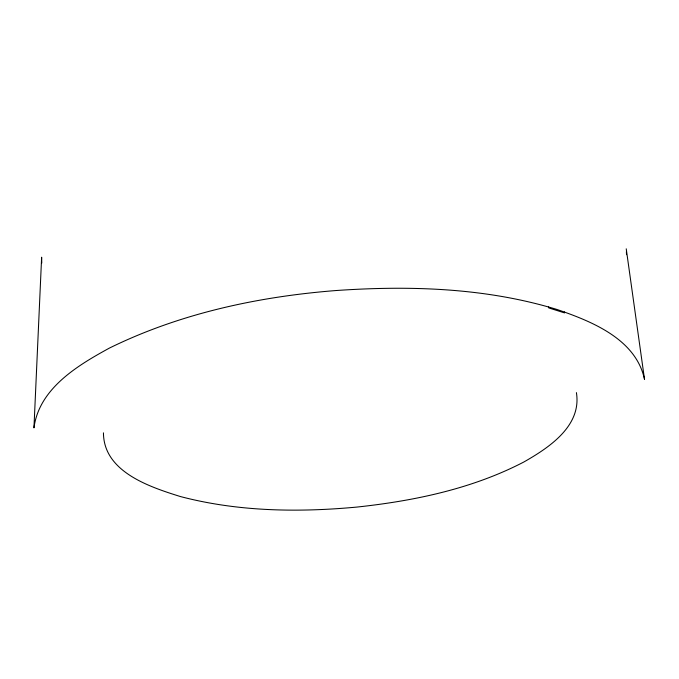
<?xml version="1.0" encoding="UTF-8"?>
<svg xmlns="http://www.w3.org/2000/svg" width="679" height="679" viewBox="0 0 679 679"><rect width="100%" height="100%" fill="white"/><g stroke="black" fill="none" stroke-linecap="round" stroke-linejoin="round"><path stroke-width="1.02" d="M103.446 432.837C103.615 471.905 149.711 486.936 180.334 496.527C237.786 511.643 298.089 512.543 356.95 507.069C414.377 500.881 472.312 488.812 523.908 461.966C549.073 447.639 581.844 425.988 576.412 392.615M626.233 248.82L644.532 379.434C635.977 339.118 591.952 321.464 557.06 309.497C485.765 287.76 410.023 285.435 336.139 290.527C258.113 296.63 180.071 313.392 109.514 348.03C77.678 365.395 39.119 388.439 33.95 427.88L41.631 257.214L41.767 263.062M564.419 311.89L564.538 312.892L548.734 307.91L548.615 306.891M626.386 251.748L626.53 254.684"/></g></svg>
